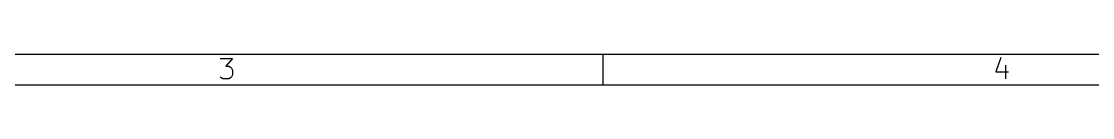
# Model space of a CAD drawing. Extents: x 0.4 to 16.1, y -11.3 to -0.4.
# Drawn here: x 4.821 to 7.543, y -0.472 to -0.394 of the extents above; entities that cross this region are included whole.
import ezdxf

# ---------------------------------------------------------------- set-up
doc = ezdxf.new("R2010")
doc.units = 0
doc.header["$MEASUREMENT"] = 0
doc.layers.add('RED2', color=1, linetype='CONTINUOUS')

msp = doc.modelspace()

# ---------------------------------------------------------------- linework, layer by layer
at = {"layer": 'RED2', "linetype": 'CONTINUOUS'}
for p, q in [((0.3937, -0.3937), (16.1413, -0.3937)), ((5.3262, -0.4053), (5.3578, -0.4053)), ((5.3578, -0.4053), (5.3408, -0.4248)), ((6.2992, -0.4724), (6.2992, -0.3937)), ((7.3093, -0.4028), (7.2971, -0.4394)), ((5.3408, -0.4248), (5.3481, -0.4248)), ((5.3481, -0.4248), (5.353, -0.4272)), ((5.353, -0.4272), (5.3554, -0.4296)), ((5.3554, -0.4296), (5.3578, -0.4345)), ((5.3578, -0.4345), (5.3578, -0.4467)), ((7.3215, -0.4223), (7.3215, -0.4564)), ((5.3286, -0.454), (5.3262, -0.4516)), ((5.3335, -0.4564), (5.3286, -0.454)), ((5.3481, -0.4564), (5.3335, -0.4564)), ((5.353, -0.454), (5.3481, -0.4564)), ((5.3554, -0.4516), (5.353, -0.454)), ((5.3578, -0.4467), (5.3554, -0.4516)), ((7.2971, -0.4394), (7.3288, -0.4394)), ((0.4724, -0.4724), (16.0626, -0.4724))]:
    msp.add_line(p, q, dxfattribs=at)

doc.saveas('drawing.dxf')
